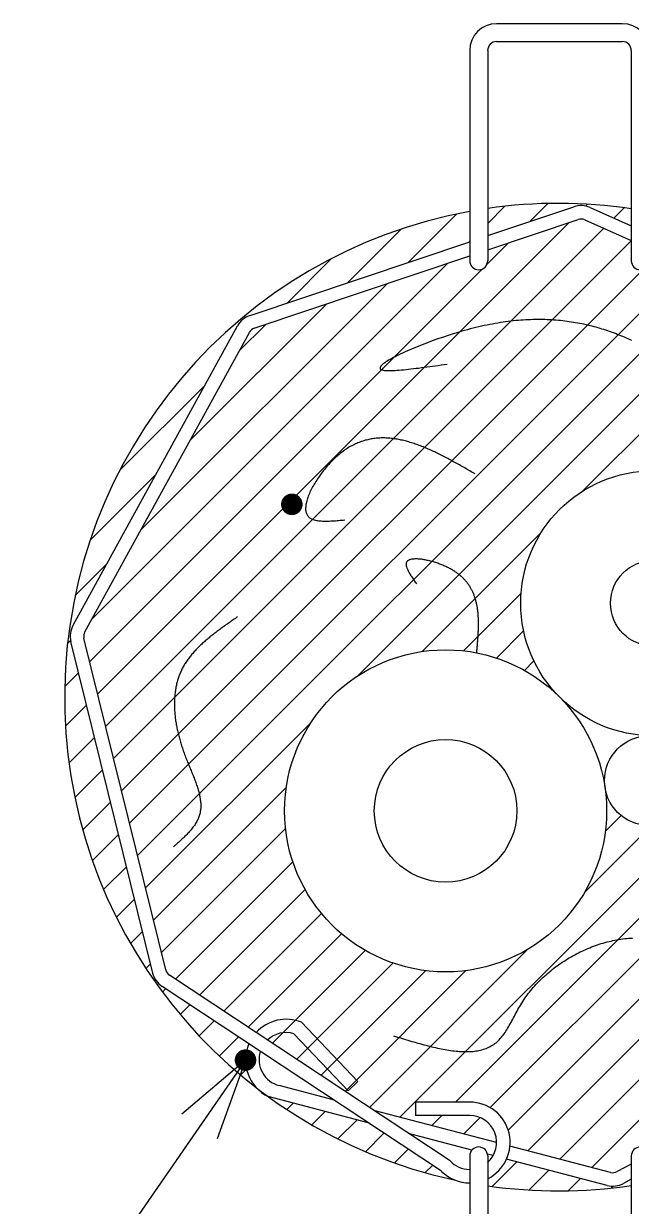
# Model space of a CAD drawing. Extents: x 443 to 1217, y -1921 to -677.
# Drawn here: x 745.44 to 758.63, y -1020.14 to -994.48 of the extents above; entities that cross this region are included whole.
import ezdxf

# ---------------------------------------------------------------- set-up
doc = ezdxf.new("R2010")
doc.units = 0
doc.header["$MEASUREMENT"] = 0
doc.layers.get('0').update_dxf_attribs({"linetype": 'CONTINUOUS'})
doc.layers.add('3', color=8, linetype='CONTINUOUS')
doc.layers.add('5', color=7, linetype='CONTINUOUS')

# ---------------------------------------------------------------- blocks, each defined once
blk = doc.blocks.new('NEGDOTSMALL')
at = {"color": 0, "const_width": 4}
blk.add_lwpolyline([(-2, 0, 1), (2, 0, 1), (-2, 0)], format="xyb", dxfattribs=at)

msp = doc.modelspace()

# ---------------------------------------------------------------- linework, layer by layer
at = {"color": 8, "linetype": 'Continuous'}
for p, q in [((755.511, -998.816), (755.881, -998.446)), ((756.425, -998.776), (756.816, -998.385)), ((757.636, -998.44), (757.675, -998.401)), ((753.792, -999.661), (754.84, -998.612)), ((758.249, -998.702), (758.474, -998.477)), ((747.05, -1009.026), (757.278, -998.798)), ((747.223, -1009.728), (758.028, -998.923)), ((752.475, -1000.103), (753.639, -998.938)), ((747.396, -1010.43), (758.627, -999.198)), ((755.108, -999.219), (755.121, -999.206)), ((755.494, -999.707), (755.961, -999.24)), ((746.917, -1007.41), (754.644, -999.683)), ((747.742, -1011.833), (759.841, -999.734)), ((751.158, -1000.545), (752.123, -999.58)), ((746.877, -1008.325), (755.394, -999.807)), ((747.569, -1011.131), (758.888, -999.812)), ((747.915, -1012.534), (760.445, -1000.004)), ((747.985, -1005.468), (753.328, -1000.125)), ((752.685, -1008.639), (761.05, -1000.274)), ((749.052, -1003.526), (752.011, -1000.567)), ((757.575, -1004.623), (761.654, -1000.544)), ((750.119, -1001.584), (750.694, -1001.009)), ((747.529, -1004.174), (749.379, -1002.324)), ((746.887, -1005.69), (748.312, -1004.266)), ((754.093, -1008.106), (756.666, -1005.533)), ((753.608, -1018.211), (766.127, -1005.692)), ((746.561, -1006.891), (747.244, -1006.208)), ((754.812, -1017.882), (766.39, -1006.304)), ((754.983, -1008.09), (756.235, -1006.838)), ((755.565, -1018.003), (766.653, -1006.916)), ((755.7, -1008.247), (756.29, -1007.658)), ((755.955, -1018.488), (766.916, -1007.527)), ((746.395, -1007.932), (746.463, -1007.864)), ((756.381, -1018.937), (767.179, -1008.139)), ((756.307, -1008.515), (756.513, -1008.309)), ((746.334, -1008.868), (746.635, -1008.566)), ((756.826, -1008.871), (756.85, -1008.847)), ((757.074, -1019.119), (767.424, -1008.769)), ((746.35, -1009.726), (746.808, -1009.268)), ((748.088, -1013.236), (751.674, -1009.65)), ((746.427, -1010.524), (746.981, -1009.969)), ((757.767, -1019.3), (766.959, -1010.108)), ((746.555, -1011.271), (747.154, -1010.671)), ((748.261, -1013.938), (751.14, -1011.058)), ((758.065, -1011.13), (758.069, -1011.126)), ((746.726, -1011.974), (747.327, -1011.373)), ((758.064, -1012.006), (758.405, -1011.665)), ((748.434, -1014.639), (751.125, -1011.948)), ((757.611, -1013.334), (759.064, -1011.88)), ((746.935, -1012.64), (747.5, -1012.074)), ((747.178, -1013.271), (747.673, -1012.776)), ((748.735, -1015.213), (751.282, -1012.666)), ((749.261, -1015.562), (751.55, -1013.272)), ((747.454, -1013.87), (747.846, -1013.477)), ((749.787, -1015.91), (751.906, -1013.791)), ((747.759, -1014.439), (748.02, -1014.179)), ((750.313, -1016.258), (752.341, -1014.231)), ((750.84, -1016.607), (752.854, -1014.592)), ((752.945, -1018), (756.369, -1014.576)), ((748.092, -1014.981), (748.193, -1014.881)), ((751.366, -1016.955), (753.455, -1014.866)), ((751.892, -1017.303), (754.165, -1015.031)), ((752.419, -1017.652), (755.04, -1015.03)), ((748.453, -1015.495), (748.524, -1015.424)), ((748.839, -1015.983), (749.05, -1015.772)), ((749.251, -1016.446), (749.576, -1016.121)), ((751.068, -1016.378), (751.338, -1016.108)), ((749.688, -1016.884), (750.103, -1016.469)), ((751.606, -1016.714), (751.813, -1016.508)), ((750.15, -1017.296), (750.279, -1017.167)), ((752.033, -1017.162), (752.24, -1016.956)), ((752.46, -1017.61), (752.667, -1017.403)), ((751.152, -1018.043), (751.29, -1017.906)), ((751.693, -1018.377), (751.983, -1018.087)), ((754.301, -1018.393), (754.519, -1018.174)), ((754.994, -1018.574), (755.348, -1018.22)), ((752.262, -1018.683), (752.676, -1018.269)), ((752.861, -1018.959), (753.26, -1018.559)), ((753.491, -1019.203), (753.787, -1018.907)), ((755.688, -1018.756), (755.705, -1018.738)), ((755.605, -1019.712), (756.141, -1019.176)), ((754.156, -1019.413), (754.313, -1019.256)), ((756.402, -1019.79), (756.834, -1019.358)), ((757.26, -1019.807), (757.528, -1019.539)), ((758.193, -1019.748), (758.236, -1019.706))]:
    msp.add_line(p, q, dxfattribs=at)
at = {"color": 7, "linetype": 'Continuous'}
msp.add_line((750.257, -1016.971), (744.057, -1025.928), dxfattribs=at)
at = {"color": 8}
for q in [(748.873, -1018.145), (748.926, -1018.893), (749.645, -1018.68)]:
    msp.add_line((750.257, -1016.971), q, dxfattribs=at)
at = {"color": 8, "const_width": 0.234}
msp.add_lwpolyline([(750.355, -1017.034, 1), (750.158, -1016.908, 1), (750.355, -1017.034)], format="xyb", dxfattribs=at)
at = {"layer": '3', "color": 3, "linetype": 'Continuous'}
for p, q in [((755.705, -994.483), (758.432, -994.483)), ((755.121, -995.068), (755.121, -999.629)), ((755.511, -995.068), (755.511, -999.629)), ((755.705, -994.873), (758.432, -994.873)), ((758.627, -995.068), (758.627, -999.629)), ((755.511, -999.083), (757.381, -998.455)), ((757.735, -998.472), (758.627, -998.871)), ((755.511, -999.392), (757.474, -998.732)), ((757.616, -998.739), (758.627, -999.191)), ((750.355, -1000.815), (755.121, -999.214)), ((750.448, -1001.092), (755.121, -999.522)), ((746.514, -1007.537), (750.084, -1001.042)), ((746.77, -1007.677), (750.34, -1001.182)), ((748.243, -1015.084), (746.468, -1007.888)), ((748.526, -1015.014), (746.752, -1007.818)), ((754.694, -1019.158), (748.608, -1015.129)), ((754.507, -1019.384), (748.447, -1015.373)), ((751.472, -1016.15), (752.697, -1017.435)), ((751.307, -1016.401), (752.486, -1017.637)), ((752.486, -1017.637), (752.697, -1017.435)), ((752.162, -1017.832), (750.986, -1017.524)), ((752.917, -1018.332), (750.749, -1017.764)), ((755.121, -1017.882), (753.946, -1017.882)), ((753.946, -1017.882), (753.946, -1018.174)), ((755.705, -1018.76), (753.038, -1018.062)), ((755.121, -1018.174), (753.946, -1018.174)), ((755.17, -1018.922), (753.793, -1018.562)), ((758.176, -1019.407), (755.994, -1018.836)), ((755.121, -1019.051), (755.121, -1023.117)), ((755.632, -1019.043), (755.506, -1019.01)), ((755.511, -1019.051), (755.511, -1023.117)), ((758.102, -1019.69), (755.92, -1019.119)), ((758.627, -1019.226), (758.317, -1019.391)), ((758.627, -1019.051), (758.627, -1023.117)), ((758.627, -1019.557), (758.454, -1019.649))]:
    msp.add_line(p, q, dxfattribs=at)
at = {"layer": '3', "color": 3}
for p, q in [((755.497, -1001.023), (755.437, -1001.035)), ((755.556, -1001.011), (755.497, -1001.023)), ((755.614, -1001), (755.556, -1001.011)), ((755.673, -1000.989), (755.614, -1001)), ((755.73, -1000.979), (755.673, -1000.989)), ((755.787, -1000.97), (755.73, -1000.979)), ((755.844, -1000.961), (755.787, -1000.97)), ((755.9, -1000.953), (755.844, -1000.961)), ((755.956, -1000.946), (755.9, -1000.953)), ((756.012, -1000.939), (755.956, -1000.946)), ((756.067, -1000.933), (756.012, -1000.939)), ((756.122, -1000.927), (756.067, -1000.933)), ((756.176, -1000.923), (756.122, -1000.927)), ((756.23, -1000.918), (756.176, -1000.923)), ((756.283, -1000.914), (756.23, -1000.918)), ((756.336, -1000.911), (756.283, -1000.914)), ((756.39, -1000.909), (756.336, -1000.911)), ((756.442, -1000.906), (756.39, -1000.909)), ((756.494, -1000.904), (756.442, -1000.906)), ((756.546, -1000.903), (756.494, -1000.904)), ((756.597, -1000.903), (756.546, -1000.903)), ((756.648, -1000.903), (756.597, -1000.903)), ((756.698, -1000.904), (756.648, -1000.903)), ((756.749, -1000.905), (756.698, -1000.904)), ((756.798, -1000.906), (756.749, -1000.905)), ((756.849, -1000.909), (756.798, -1000.906)), ((756.898, -1000.911), (756.849, -1000.909)), ((756.947, -1000.914), (756.898, -1000.911)), ((756.996, -1000.918), (756.947, -1000.914)), ((757.044, -1000.922), (756.996, -1000.918)), ((757.092, -1000.927), (757.044, -1000.922)), ((757.14, -1000.932), (757.092, -1000.927)), ((757.186, -1000.937), (757.14, -1000.932)), ((757.233, -1000.944), (757.186, -1000.937)), ((757.28, -1000.95), (757.233, -1000.944)), ((757.327, -1000.957), (757.28, -1000.95)), ((757.373, -1000.964), (757.327, -1000.957)), ((757.419, -1000.972), (757.373, -1000.964)), ((757.464, -1000.979), (757.419, -1000.972)), ((757.509, -1000.988), (757.464, -1000.979)), ((757.555, -1000.998), (757.509, -1000.988)), ((757.599, -1001.007), (757.555, -1000.998)), ((757.644, -1001.017), (757.599, -1001.007)), ((757.688, -1001.027), (757.644, -1001.017)), ((757.731, -1001.037), (757.688, -1001.027)), ((754.572, -1001.276), (754.51, -1001.297)), ((754.634, -1001.255), (754.572, -1001.276)), ((754.696, -1001.236), (754.634, -1001.255)), ((754.759, -1001.216), (754.696, -1001.236)), ((754.822, -1001.196), (754.759, -1001.216)), ((754.885, -1001.178), (754.822, -1001.196)), ((754.947, -1001.159), (754.885, -1001.178)), ((755.01, -1001.142), (754.947, -1001.159)), ((755.072, -1001.124), (755.01, -1001.142)), ((755.134, -1001.108), (755.072, -1001.124)), ((755.195, -1001.092), (755.134, -1001.108)), ((755.257, -1001.076), (755.195, -1001.092)), ((755.317, -1001.062), (755.257, -1001.076)), ((755.377, -1001.048), (755.317, -1001.062)), ((755.437, -1001.035), (755.377, -1001.048)), ((757.776, -1001.048), (757.731, -1001.037)), ((757.819, -1001.06), (757.776, -1001.048)), ((757.862, -1001.072), (757.819, -1001.06)), ((757.905, -1001.084), (757.862, -1001.072)), ((757.948, -1001.096), (757.905, -1001.084)), ((757.991, -1001.109), (757.948, -1001.096)), ((758.032, -1001.122), (757.991, -1001.109)), ((758.075, -1001.136), (758.032, -1001.122)), ((758.116, -1001.15), (758.075, -1001.136)), ((758.157, -1001.164), (758.116, -1001.15)), ((758.199, -1001.179), (758.157, -1001.164)), ((758.24, -1001.193), (758.199, -1001.179)), ((758.281, -1001.208), (758.24, -1001.193)), ((758.322, -1001.225), (758.281, -1001.208)), ((758.362, -1001.24), (758.322, -1001.225)), ((758.403, -1001.256), (758.362, -1001.24)), ((758.443, -1001.273), (758.403, -1001.256)), ((758.482, -1001.289), (758.443, -1001.273)), ((753.873, -1001.539), (753.822, -1001.56)), ((753.927, -1001.517), (753.873, -1001.539)), ((753.98, -1001.494), (753.927, -1001.517)), ((754.036, -1001.472), (753.98, -1001.494)), ((754.092, -1001.449), (754.036, -1001.472)), ((754.15, -1001.427), (754.092, -1001.449)), ((754.208, -1001.406), (754.15, -1001.427)), ((754.267, -1001.383), (754.208, -1001.406)), ((754.327, -1001.361), (754.267, -1001.383)), ((754.388, -1001.339), (754.327, -1001.361)), ((754.449, -1001.318), (754.388, -1001.339)), ((754.51, -1001.297), (754.449, -1001.318)), ((758.523, -1001.305), (758.482, -1001.289)), ((758.562, -1001.323), (758.523, -1001.305)), ((758.601, -1001.34), (758.562, -1001.323)), ((758.64, -1001.358), (758.601, -1001.34)), ((753.361, -1001.788), (753.332, -1001.807)), ((753.394, -1001.77), (753.361, -1001.788)), ((753.428, -1001.75), (753.394, -1001.77)), ((753.465, -1001.73), (753.428, -1001.75)), ((753.503, -1001.711), (753.465, -1001.73)), ((753.543, -1001.69), (753.503, -1001.711)), ((753.586, -1001.669), (753.543, -1001.69)), ((753.629, -1001.648), (753.586, -1001.669)), ((753.675, -1001.627), (753.629, -1001.648)), ((753.723, -1001.605), (753.675, -1001.627)), ((753.771, -1001.583), (753.723, -1001.605)), ((753.822, -1001.56), (753.771, -1001.583)), ((753.178, -1001.941), (753.175, -1001.953)), ((753.175, -1001.953), (753.176, -1001.963)), ((753.176, -1001.963), (753.179, -1001.971)), ((753.184, -1001.93), (753.178, -1001.941)), ((753.179, -1001.971), (753.186, -1001.98)), ((753.192, -1001.917), (753.184, -1001.93)), ((753.186, -1001.98), (753.197, -1001.986)), ((753.204, -1001.903), (753.192, -1001.917)), ((753.197, -1001.986), (753.21, -1001.993)), ((753.219, -1001.888), (753.204, -1001.903)), ((753.21, -1001.993), (753.226, -1001.998)), ((753.237, -1001.873), (753.219, -1001.888)), ((753.226, -1001.998), (753.247, -1002.003)), ((753.257, -1001.858), (753.237, -1001.873)), ((753.247, -1002.003), (753.27, -1002.006)), ((753.279, -1001.842), (753.257, -1001.858)), ((753.27, -1002.006), (753.295, -1002.008)), ((753.304, -1001.824), (753.279, -1001.842)), ((753.295, -1002.008), (753.323, -1002.01)), ((753.332, -1001.807), (753.304, -1001.824)), ((753.323, -1002.01), (753.355, -1002.01)), ((753.355, -1002.01), (753.388, -1002.01)), ((753.388, -1002.01), (753.424, -1002.01)), ((753.424, -1002.01), (753.464, -1002.008)), ((753.464, -1002.008), (753.504, -1002.006)), ((753.504, -1002.006), (753.548, -1002.004)), ((753.548, -1002.004), (753.592, -1002.001)), ((753.592, -1002.001), (753.639, -1001.996)), ((753.639, -1001.996), (753.688, -1001.992)), ((753.688, -1001.992), (753.738, -1001.986)), ((753.738, -1001.986), (753.791, -1001.981)), ((753.791, -1001.981), (753.844, -1001.976)), ((753.844, -1001.976), (753.9, -1001.969)), ((753.9, -1001.969), (753.956, -1001.961)), ((753.956, -1001.961), (754.013, -1001.955)), ((754.013, -1001.955), (754.072, -1001.947)), ((754.072, -1001.947), (754.132, -1001.94)), ((754.132, -1001.94), (754.192, -1001.931)), ((754.192, -1001.931), (754.253, -1001.923)), ((754.253, -1001.923), (754.315, -1001.915)), ((754.315, -1001.915), (754.377, -1001.906)), ((754.377, -1001.906), (754.44, -1001.897)), ((754.44, -1001.897), (754.503, -1001.888)), ((754.503, -1001.888), (754.567, -1001.88)), ((754.567, -1001.88), (754.63, -1001.871)), ((752.67, -1003.59), (752.644, -1003.601)), ((752.696, -1003.579), (752.67, -1003.59)), ((752.723, -1003.568), (752.696, -1003.579)), ((752.749, -1003.558), (752.723, -1003.568)), ((752.775, -1003.548), (752.749, -1003.558)), ((752.801, -1003.539), (752.775, -1003.548)), ((752.827, -1003.532), (752.801, -1003.539)), ((752.853, -1003.524), (752.827, -1003.532)), ((752.881, -1003.517), (752.853, -1003.524)), ((752.907, -1003.51), (752.881, -1003.517)), ((752.933, -1003.505), (752.907, -1003.51)), ((752.96, -1003.499), (752.933, -1003.505)), ((752.986, -1003.494), (752.96, -1003.499)), ((753.012, -1003.489), (752.986, -1003.494)), ((753.04, -1003.486), (753.012, -1003.489)), ((753.066, -1003.483), (753.04, -1003.486)), ((753.093, -1003.48), (753.066, -1003.483)), ((753.119, -1003.477), (753.093, -1003.48)), ((753.146, -1003.475), (753.119, -1003.477)), ((753.174, -1003.474), (753.146, -1003.475)), ((753.201, -1003.473), (753.174, -1003.474)), ((753.227, -1003.473), (753.201, -1003.473)), ((753.254, -1003.473), (753.227, -1003.473)), ((753.282, -1003.473), (753.254, -1003.473)), ((753.309, -1003.474), (753.282, -1003.473)), ((753.336, -1003.475), (753.309, -1003.474)), ((753.363, -1003.477), (753.336, -1003.475)), ((753.389, -1003.48), (753.363, -1003.477)), ((753.417, -1003.482), (753.389, -1003.48)), ((753.444, -1003.485), (753.417, -1003.482)), ((753.472, -1003.488), (753.444, -1003.485)), ((753.5, -1003.493), (753.472, -1003.488)), ((753.527, -1003.497), (753.5, -1003.493)), ((753.554, -1003.501), (753.527, -1003.497)), ((753.581, -1003.506), (753.554, -1003.501)), ((753.609, -1003.511), (753.581, -1003.506)), ((753.637, -1003.518), (753.609, -1003.511)), ((753.664, -1003.523), (753.637, -1003.518)), ((753.691, -1003.53), (753.664, -1003.523)), ((753.719, -1003.537), (753.691, -1003.53)), ((753.747, -1003.544), (753.719, -1003.537)), ((753.774, -1003.551), (753.747, -1003.544)), ((753.803, -1003.559), (753.774, -1003.551)), ((753.83, -1003.568), (753.803, -1003.559)), ((753.857, -1003.577), (753.83, -1003.568)), ((753.885, -1003.585), (753.857, -1003.577)), ((753.913, -1003.594), (753.885, -1003.585)), ((753.941, -1003.604), (753.913, -1003.594)), ((752.26, -1003.851), (752.235, -1003.874)), ((752.285, -1003.83), (752.26, -1003.851)), ((752.312, -1003.81), (752.285, -1003.83)), ((752.337, -1003.789), (752.312, -1003.81)), ((752.362, -1003.771), (752.337, -1003.789)), ((752.387, -1003.752), (752.362, -1003.771)), ((752.413, -1003.733), (752.387, -1003.752)), ((752.438, -1003.716), (752.413, -1003.733)), ((752.464, -1003.7), (752.438, -1003.716)), ((752.489, -1003.683), (752.464, -1003.7)), ((752.515, -1003.668), (752.489, -1003.683)), ((752.541, -1003.654), (752.515, -1003.668)), ((752.567, -1003.64), (752.541, -1003.654)), ((752.593, -1003.626), (752.567, -1003.64)), ((752.618, -1003.614), (752.593, -1003.626)), ((752.644, -1003.601), (752.618, -1003.614)), ((753.969, -1003.614), (753.941, -1003.604)), ((753.997, -1003.623), (753.969, -1003.614)), ((754.025, -1003.633), (753.997, -1003.623)), ((754.052, -1003.644), (754.025, -1003.633)), ((754.08, -1003.655), (754.052, -1003.644)), ((754.109, -1003.666), (754.08, -1003.655)), ((754.136, -1003.678), (754.109, -1003.666)), ((754.164, -1003.689), (754.136, -1003.678)), ((754.193, -1003.701), (754.164, -1003.689)), ((754.22, -1003.713), (754.193, -1003.701)), ((754.248, -1003.726), (754.22, -1003.713)), ((754.277, -1003.738), (754.248, -1003.726)), ((754.305, -1003.751), (754.277, -1003.738)), ((754.333, -1003.764), (754.305, -1003.751)), ((754.361, -1003.777), (754.333, -1003.764)), ((754.389, -1003.79), (754.361, -1003.777)), ((754.417, -1003.804), (754.389, -1003.79)), ((754.446, -1003.817), (754.417, -1003.804)), ((754.474, -1003.832), (754.446, -1003.817)), ((754.502, -1003.846), (754.474, -1003.832)), ((754.531, -1003.86), (754.502, -1003.846)), ((752.016, -1004.1), (751.992, -1004.127)), ((752.039, -1004.072), (752.016, -1004.1)), ((752.063, -1004.045), (752.039, -1004.072)), ((752.087, -1004.019), (752.063, -1004.045)), ((752.112, -1003.994), (752.087, -1004.019)), ((752.136, -1003.969), (752.112, -1003.994)), ((752.161, -1003.944), (752.136, -1003.969)), ((752.185, -1003.92), (752.161, -1003.944)), ((752.21, -1003.897), (752.185, -1003.92)), ((752.235, -1003.874), (752.21, -1003.897)), ((754.559, -1003.875), (754.531, -1003.86)), ((754.587, -1003.889), (754.559, -1003.875)), ((754.616, -1003.905), (754.587, -1003.889)), ((754.643, -1003.919), (754.616, -1003.905)), ((754.671, -1003.934), (754.643, -1003.919)), ((754.699, -1003.949), (754.671, -1003.934)), ((754.728, -1003.965), (754.699, -1003.949)), ((754.756, -1003.98), (754.728, -1003.965)), ((754.784, -1003.995), (754.756, -1003.98)), ((754.813, -1004.011), (754.784, -1003.995)), ((754.841, -1004.027), (754.813, -1004.011)), ((754.871, -1004.043), (754.841, -1004.027)), ((754.899, -1004.058), (754.871, -1004.043)), ((754.927, -1004.075), (754.899, -1004.058)), ((754.956, -1004.09), (754.927, -1004.075)), ((754.984, -1004.106), (754.956, -1004.09)), ((755.012, -1004.123), (754.984, -1004.106)), ((751.82, -1004.356), (751.802, -1004.385)), ((751.841, -1004.327), (751.82, -1004.356)), ((751.862, -1004.298), (751.841, -1004.327)), ((751.882, -1004.269), (751.862, -1004.298)), ((751.903, -1004.24), (751.882, -1004.269)), ((751.925, -1004.211), (751.903, -1004.24)), ((751.948, -1004.182), (751.925, -1004.211)), ((751.969, -1004.154), (751.948, -1004.182)), ((751.992, -1004.127), (751.969, -1004.154)), ((755.041, -1004.139), (755.012, -1004.123)), ((755.069, -1004.155), (755.041, -1004.139)), ((755.097, -1004.172), (755.069, -1004.155)), ((755.126, -1004.188), (755.097, -1004.172)), ((755.154, -1004.204), (755.126, -1004.188)), ((755.182, -1004.221), (755.154, -1004.204)), ((755.211, -1004.237), (755.182, -1004.221)), ((755.239, -1004.253), (755.211, -1004.237)), ((751.669, -1004.621), (751.654, -1004.649)), ((751.683, -1004.591), (751.669, -1004.621)), ((751.697, -1004.562), (751.683, -1004.591)), ((751.713, -1004.533), (751.697, -1004.562)), ((751.73, -1004.504), (751.713, -1004.533)), ((751.746, -1004.475), (751.73, -1004.504)), ((751.765, -1004.445), (751.746, -1004.475)), ((751.782, -1004.416), (751.765, -1004.445)), ((751.802, -1004.385), (751.782, -1004.416)), ((751.577, -1004.867), (751.572, -1004.892)), ((751.584, -1004.841), (751.577, -1004.867)), ((751.591, -1004.815), (751.584, -1004.841)), ((751.6, -1004.788), (751.591, -1004.815)), ((751.609, -1004.761), (751.6, -1004.788)), ((751.619, -1004.734), (751.609, -1004.761)), ((751.631, -1004.706), (751.619, -1004.734)), ((751.643, -1004.677), (751.631, -1004.706)), ((751.654, -1004.649), (751.643, -1004.677)), ((751.562, -1004.964), (751.56, -1004.987)), ((751.56, -1004.987), (751.56, -1005.01)), ((751.56, -1005.01), (751.561, -1005.03)), ((751.561, -1005.03), (751.563, -1005.051)), ((751.564, -1004.941), (751.562, -1004.964)), ((751.563, -1005.051), (751.566, -1005.072)), ((751.567, -1004.917), (751.564, -1004.941)), ((751.566, -1005.072), (751.571, -1005.09)), ((751.572, -1004.892), (751.567, -1004.917)), ((751.571, -1005.09), (751.577, -1005.109)), ((751.577, -1005.109), (751.584, -1005.126)), ((751.584, -1005.126), (751.592, -1005.143)), ((751.592, -1005.143), (751.602, -1005.158)), ((751.602, -1005.158), (751.613, -1005.172)), ((751.613, -1005.172), (751.625, -1005.186)), ((751.625, -1005.186), (751.639, -1005.198)), ((751.639, -1005.198), (751.654, -1005.209)), ((751.654, -1005.209), (751.671, -1005.22)), ((751.671, -1005.22), (751.688, -1005.229)), ((751.688, -1005.229), (751.708, -1005.237)), ((751.708, -1005.237), (751.728, -1005.245)), ((751.728, -1005.245), (751.749, -1005.252)), ((751.749, -1005.252), (751.772, -1005.257)), ((751.772, -1005.257), (751.795, -1005.263)), ((751.795, -1005.263), (751.82, -1005.266)), ((751.82, -1005.266), (751.845, -1005.269)), ((751.845, -1005.269), (751.872, -1005.272)), ((751.872, -1005.272), (751.9, -1005.274)), ((751.9, -1005.274), (751.928, -1005.276)), ((751.928, -1005.276), (751.956, -1005.277)), ((751.956, -1005.277), (751.986, -1005.277)), ((751.986, -1005.277), (752.016, -1005.277)), ((752.016, -1005.277), (752.047, -1005.277)), ((752.047, -1005.277), (752.078, -1005.276)), ((752.078, -1005.276), (752.11, -1005.274)), ((752.11, -1005.274), (752.143, -1005.272)), ((752.143, -1005.272), (752.175, -1005.27)), ((752.175, -1005.27), (752.208, -1005.268)), ((752.208, -1005.268), (752.242, -1005.266)), ((752.242, -1005.266), (752.276, -1005.263)), ((752.276, -1005.263), (752.309, -1005.259)), ((752.309, -1005.259), (752.343, -1005.257)), ((752.343, -1005.257), (752.377, -1005.254)), ((752.377, -1005.254), (752.412, -1005.251)), ((753.758, -1006.157), (753.752, -1006.165)), ((753.764, -1006.15), (753.758, -1006.157)), ((753.772, -1006.142), (753.764, -1006.15)), ((753.78, -1006.135), (753.772, -1006.142)), ((753.789, -1006.13), (753.78, -1006.135)), ((753.799, -1006.125), (753.789, -1006.13)), ((753.81, -1006.119), (753.799, -1006.125)), ((753.822, -1006.115), (753.81, -1006.119)), ((753.834, -1006.111), (753.822, -1006.115)), ((753.847, -1006.108), (753.834, -1006.111)), ((753.861, -1006.105), (753.847, -1006.108)), ((753.876, -1006.103), (753.861, -1006.105)), ((753.891, -1006.101), (753.876, -1006.103)), ((753.906, -1006.099), (753.891, -1006.101)), ((753.922, -1006.098), (753.906, -1006.099)), ((753.94, -1006.097), (753.922, -1006.098)), ((753.957, -1006.097), (753.94, -1006.097)), ((753.976, -1006.097), (753.957, -1006.097)), ((753.994, -1006.098), (753.976, -1006.097)), ((754.013, -1006.099), (753.994, -1006.098)), ((754.032, -1006.102), (754.013, -1006.099)), ((754.052, -1006.104), (754.032, -1006.102)), ((754.073, -1006.106), (754.052, -1006.104)), ((754.094, -1006.108), (754.073, -1006.106)), ((754.114, -1006.111), (754.094, -1006.108)), ((754.135, -1006.116), (754.114, -1006.111)), ((754.157, -1006.119), (754.135, -1006.116)), ((754.179, -1006.123), (754.157, -1006.119)), ((754.2, -1006.128), (754.179, -1006.123)), ((754.223, -1006.133), (754.2, -1006.128)), ((754.245, -1006.139), (754.223, -1006.133)), ((754.268, -1006.144), (754.245, -1006.139)), ((754.291, -1006.151), (754.268, -1006.144)), ((754.313, -1006.156), (754.291, -1006.151)), ((754.335, -1006.163), (754.313, -1006.156)), ((753.742, -1006.193), (753.74, -1006.204)), ((753.74, -1006.204), (753.74, -1006.215)), ((753.74, -1006.215), (753.74, -1006.227)), ((753.74, -1006.227), (753.743, -1006.239)), ((753.745, -1006.183), (753.742, -1006.193)), ((753.743, -1006.239), (753.745, -1006.252)), ((753.748, -1006.175), (753.745, -1006.183)), ((753.745, -1006.252), (753.748, -1006.265)), ((753.752, -1006.165), (753.748, -1006.175)), ((753.748, -1006.265), (753.752, -1006.278)), ((753.752, -1006.278), (753.757, -1006.292)), ((753.757, -1006.292), (753.763, -1006.308)), ((753.763, -1006.308), (753.769, -1006.322)), ((753.769, -1006.322), (753.776, -1006.337)), ((753.776, -1006.337), (753.784, -1006.353)), ((753.784, -1006.353), (753.793, -1006.369)), ((753.793, -1006.369), (753.801, -1006.385)), ((753.801, -1006.385), (753.81, -1006.402)), ((753.81, -1006.402), (753.821, -1006.419)), ((754.358, -1006.17), (754.335, -1006.163)), ((754.381, -1006.177), (754.358, -1006.17)), ((754.404, -1006.185), (754.381, -1006.177)), ((754.427, -1006.192), (754.404, -1006.185)), ((754.45, -1006.201), (754.427, -1006.192)), ((754.472, -1006.208), (754.45, -1006.201)), ((754.495, -1006.217), (754.472, -1006.208)), ((754.516, -1006.226), (754.495, -1006.217)), ((754.539, -1006.235), (754.516, -1006.226)), ((754.561, -1006.244), (754.539, -1006.235)), ((754.583, -1006.253), (754.561, -1006.244)), ((754.604, -1006.263), (754.583, -1006.253)), ((754.625, -1006.273), (754.604, -1006.263)), ((754.646, -1006.284), (754.625, -1006.273)), ((754.666, -1006.293), (754.646, -1006.284)), ((754.686, -1006.304), (754.666, -1006.293)), ((754.706, -1006.314), (754.686, -1006.304)), ((754.726, -1006.325), (754.706, -1006.314)), ((754.744, -1006.336), (754.726, -1006.325)), ((754.763, -1006.347), (754.744, -1006.336)), ((754.78, -1006.359), (754.763, -1006.347)), ((754.799, -1006.37), (754.78, -1006.359)), ((754.816, -1006.382), (754.799, -1006.37)), ((754.832, -1006.394), (754.816, -1006.382)), ((754.849, -1006.406), (754.832, -1006.394)), ((754.865, -1006.418), (754.849, -1006.406)), ((754.881, -1006.43), (754.865, -1006.418)), ((753.821, -1006.419), (753.831, -1006.436)), ((753.831, -1006.436), (753.842, -1006.454)), ((753.842, -1006.454), (753.853, -1006.471)), ((753.853, -1006.471), (753.865, -1006.489)), ((753.865, -1006.489), (753.877, -1006.507)), ((753.877, -1006.507), (753.889, -1006.525)), ((753.889, -1006.525), (753.901, -1006.543)), ((753.901, -1006.543), (753.913, -1006.562)), ((753.913, -1006.562), (753.926, -1006.58)), ((753.926, -1006.58), (753.939, -1006.599)), ((753.939, -1006.599), (753.951, -1006.617)), ((753.951, -1006.617), (753.964, -1006.636)), ((754.897, -1006.442), (754.881, -1006.43)), ((754.912, -1006.455), (754.897, -1006.442)), ((754.927, -1006.468), (754.912, -1006.455)), ((754.941, -1006.48), (754.927, -1006.468)), ((754.956, -1006.493), (754.941, -1006.48)), ((754.969, -1006.506), (754.956, -1006.493)), ((754.983, -1006.52), (754.969, -1006.506)), ((754.996, -1006.533), (754.983, -1006.52)), ((755.009, -1006.546), (754.996, -1006.533)), ((755.021, -1006.56), (755.009, -1006.546)), ((755.033, -1006.575), (755.021, -1006.56)), ((755.045, -1006.589), (755.033, -1006.575)), ((755.056, -1006.603), (755.045, -1006.589)), ((755.068, -1006.617), (755.056, -1006.603)), ((755.079, -1006.631), (755.068, -1006.617)), ((755.089, -1006.645), (755.079, -1006.631)), ((755.099, -1006.661), (755.089, -1006.645)), ((755.109, -1006.675), (755.099, -1006.661)), ((755.119, -1006.69), (755.109, -1006.675)), ((755.129, -1006.705), (755.119, -1006.69)), ((755.138, -1006.721), (755.129, -1006.705)), ((755.146, -1006.736), (755.138, -1006.721)), ((755.155, -1006.751), (755.146, -1006.736)), ((755.163, -1006.766), (755.155, -1006.751)), ((755.171, -1006.782), (755.163, -1006.766)), ((755.179, -1006.798), (755.171, -1006.782)), ((755.187, -1006.814), (755.179, -1006.798)), ((755.193, -1006.83), (755.187, -1006.814)), ((755.201, -1006.846), (755.193, -1006.83)), ((755.207, -1006.862), (755.201, -1006.846)), ((755.214, -1006.879), (755.207, -1006.862)), ((755.22, -1006.895), (755.214, -1006.879)), ((755.226, -1006.911), (755.22, -1006.895)), ((755.231, -1006.928), (755.226, -1006.911)), ((755.237, -1006.945), (755.231, -1006.928)), ((755.242, -1006.962), (755.237, -1006.945)), ((755.248, -1006.979), (755.242, -1006.962)), ((755.252, -1006.995), (755.248, -1006.979)), ((755.257, -1007.013), (755.252, -1006.995)), ((755.262, -1007.03), (755.257, -1007.013)), ((755.265, -1007.048), (755.262, -1007.03)), ((755.269, -1007.065), (755.265, -1007.048)), ((755.274, -1007.083), (755.269, -1007.065)), ((755.277, -1007.1), (755.274, -1007.083)), ((755.28, -1007.117), (755.277, -1007.1)), ((755.284, -1007.135), (755.28, -1007.117)), ((755.287, -1007.153), (755.284, -1007.135)), ((755.289, -1007.171), (755.287, -1007.153)), ((755.292, -1007.189), (755.289, -1007.171)), ((749.969, -1007.435), (749.946, -1007.451)), ((749.991, -1007.419), (749.969, -1007.435)), ((750.014, -1007.403), (749.991, -1007.419)), ((750.037, -1007.388), (750.014, -1007.403)), ((750.06, -1007.371), (750.037, -1007.388)), ((750.083, -1007.356), (750.06, -1007.371)), ((755.295, -1007.207), (755.292, -1007.189)), ((755.297, -1007.225), (755.295, -1007.207)), ((755.299, -1007.244), (755.297, -1007.225)), ((755.301, -1007.261), (755.299, -1007.244)), ((755.302, -1007.28), (755.301, -1007.261)), ((755.304, -1007.298), (755.302, -1007.28)), ((755.305, -1007.317), (755.304, -1007.298)), ((755.306, -1007.335), (755.305, -1007.317)), ((755.308, -1007.354), (755.306, -1007.335)), ((755.309, -1007.372), (755.308, -1007.354)), ((755.31, -1007.392), (755.309, -1007.372)), ((755.311, -1007.411), (755.31, -1007.392)), ((755.311, -1007.429), (755.311, -1007.411)), ((755.311, -1007.449), (755.311, -1007.429)), ((749.612, -1007.692), (749.59, -1007.708)), ((749.634, -1007.675), (749.612, -1007.692)), ((749.656, -1007.659), (749.634, -1007.675)), ((749.678, -1007.643), (749.656, -1007.659)), ((749.699, -1007.626), (749.678, -1007.643)), ((749.721, -1007.61), (749.699, -1007.626)), ((749.744, -1007.594), (749.721, -1007.61)), ((749.766, -1007.578), (749.744, -1007.594)), ((749.788, -1007.562), (749.766, -1007.578)), ((749.811, -1007.546), (749.788, -1007.562)), ((749.833, -1007.53), (749.811, -1007.546)), ((749.855, -1007.514), (749.833, -1007.53)), ((749.878, -1007.498), (749.855, -1007.514)), ((749.901, -1007.482), (749.878, -1007.498)), ((749.923, -1007.466), (749.901, -1007.482)), ((749.946, -1007.451), (749.923, -1007.466)), ((755.305, -1007.719), (755.306, -1007.699)), ((755.306, -1007.699), (755.308, -1007.68)), ((755.308, -1007.68), (755.309, -1007.66)), ((755.309, -1007.66), (755.31, -1007.641)), ((755.31, -1007.621), (755.311, -1007.601)), ((755.31, -1007.641), (755.31, -1007.621)), ((755.312, -1007.467), (755.311, -1007.449)), ((755.311, -1007.583), (755.312, -1007.563)), ((755.311, -1007.601), (755.311, -1007.583)), ((755.312, -1007.487), (755.312, -1007.467)), ((755.312, -1007.505), (755.312, -1007.487)), ((755.312, -1007.525), (755.312, -1007.505)), ((755.312, -1007.544), (755.312, -1007.525)), ((755.312, -1007.563), (755.312, -1007.544)), ((749.306, -1007.946), (749.287, -1007.963)), ((749.326, -1007.928), (749.306, -1007.946)), ((749.345, -1007.911), (749.326, -1007.928)), ((749.365, -1007.893), (749.345, -1007.911)), ((749.384, -1007.876), (749.365, -1007.893)), ((749.404, -1007.858), (749.384, -1007.876)), ((749.424, -1007.842), (749.404, -1007.858)), ((749.444, -1007.825), (749.424, -1007.842)), ((749.465, -1007.808), (749.444, -1007.825)), ((749.486, -1007.791), (749.465, -1007.808)), ((749.506, -1007.775), (749.486, -1007.791)), ((749.527, -1007.757), (749.506, -1007.775)), ((749.548, -1007.741), (749.527, -1007.757)), ((749.57, -1007.724), (749.548, -1007.741)), ((749.59, -1007.708), (749.57, -1007.724)), ((755.287, -1007.975), (755.289, -1007.955)), ((755.289, -1007.955), (755.29, -1007.936)), ((755.29, -1007.936), (755.292, -1007.915)), ((755.292, -1007.915), (755.293, -1007.896)), ((755.293, -1007.896), (755.296, -1007.876)), ((755.296, -1007.876), (755.297, -1007.856)), ((755.297, -1007.856), (755.298, -1007.837)), ((755.298, -1007.837), (755.3, -1007.817)), ((755.3, -1007.817), (755.301, -1007.797)), ((755.301, -1007.797), (755.302, -1007.778)), ((755.302, -1007.778), (755.303, -1007.758)), ((755.303, -1007.758), (755.304, -1007.738)), ((755.304, -1007.738), (755.305, -1007.719)), ((749.063, -1008.204), (749.048, -1008.224)), ((749.079, -1008.184), (749.063, -1008.204)), ((749.094, -1008.166), (749.079, -1008.184)), ((749.111, -1008.146), (749.094, -1008.166)), ((749.127, -1008.128), (749.111, -1008.146)), ((749.145, -1008.109), (749.127, -1008.128)), ((749.161, -1008.091), (749.145, -1008.109)), ((749.178, -1008.072), (749.161, -1008.091)), ((749.196, -1008.054), (749.178, -1008.072)), ((749.214, -1008.035), (749.196, -1008.054)), ((749.232, -1008.018), (749.214, -1008.035)), ((749.25, -1007.999), (749.232, -1008.018)), ((749.269, -1007.982), (749.25, -1007.999)), ((749.287, -1007.963), (749.269, -1007.982)), ((755.273, -1008.134), (755.274, -1008.115)), ((755.274, -1008.115), (755.276, -1008.095)), ((755.276, -1008.095), (755.278, -1008.074)), ((755.278, -1008.074), (755.28, -1008.055)), ((755.28, -1008.055), (755.281, -1008.035)), ((755.281, -1008.035), (755.284, -1008.015)), ((755.284, -1008.015), (755.285, -1007.995)), ((755.285, -1007.995), (755.287, -1007.975)), ((748.889, -1008.468), (748.878, -1008.489)), ((748.899, -1008.447), (748.889, -1008.468)), ((748.911, -1008.425), (748.899, -1008.447)), ((748.923, -1008.404), (748.911, -1008.425)), ((748.936, -1008.384), (748.923, -1008.404)), ((748.95, -1008.363), (748.936, -1008.384)), ((748.963, -1008.342), (748.95, -1008.363)), ((748.976, -1008.323), (748.963, -1008.342)), ((748.99, -1008.302), (748.976, -1008.323)), ((749.004, -1008.282), (748.99, -1008.302)), ((749.018, -1008.263), (749.004, -1008.282)), ((749.032, -1008.243), (749.018, -1008.263)), ((749.048, -1008.224), (749.032, -1008.243)), ((748.788, -1008.715), (748.781, -1008.738)), ((748.795, -1008.691), (748.788, -1008.715)), ((748.802, -1008.668), (748.795, -1008.691)), ((748.811, -1008.645), (748.802, -1008.668)), ((748.819, -1008.622), (748.811, -1008.645)), ((748.829, -1008.6), (748.819, -1008.622)), ((748.837, -1008.578), (748.829, -1008.6)), ((748.847, -1008.555), (748.837, -1008.578)), ((748.857, -1008.533), (748.847, -1008.555)), ((748.867, -1008.511), (748.857, -1008.533)), ((748.878, -1008.489), (748.867, -1008.511)), ((748.73, -1008.98), (748.728, -1009.005)), ((748.735, -1008.956), (748.73, -1008.98)), ((748.738, -1008.931), (748.735, -1008.956)), ((748.742, -1008.906), (748.738, -1008.931)), ((748.747, -1008.882), (748.742, -1008.906)), ((748.751, -1008.858), (748.747, -1008.882)), ((748.757, -1008.833), (748.751, -1008.858)), ((748.762, -1008.809), (748.757, -1008.833)), ((748.769, -1008.785), (748.762, -1008.809)), ((748.774, -1008.762), (748.769, -1008.785)), ((748.781, -1008.738), (748.774, -1008.762)), ((748.715, -1009.184), (748.714, -1009.209)), ((748.714, -1009.209), (748.714, -1009.235)), ((748.714, -1009.235), (748.714, -1009.261)), ((748.716, -1009.158), (748.715, -1009.184)), ((748.717, -1009.131), (748.716, -1009.158)), ((748.718, -1009.106), (748.717, -1009.131)), ((748.721, -1009.081), (748.718, -1009.106)), ((748.723, -1009.055), (748.721, -1009.081)), ((748.725, -1009.03), (748.723, -1009.055)), ((748.728, -1009.005), (748.725, -1009.03)), ((748.714, -1009.261), (748.714, -1009.287)), ((748.714, -1009.287), (748.715, -1009.313)), ((748.715, -1009.313), (748.716, -1009.34)), ((748.716, -1009.34), (748.717, -1009.366)), ((748.717, -1009.366), (748.718, -1009.393)), ((748.718, -1009.393), (748.721, -1009.419)), ((748.721, -1009.419), (748.723, -1009.445)), ((748.723, -1009.445), (748.725, -1009.473)), ((748.725, -1009.473), (748.728, -1009.499)), ((748.728, -1009.499), (748.73, -1009.526)), ((748.73, -1009.526), (748.734, -1009.553)), ((748.734, -1009.553), (748.738, -1009.579)), ((748.738, -1009.579), (748.741, -1009.607)), ((748.741, -1009.607), (748.746, -1009.634)), ((748.746, -1009.634), (748.75, -1009.661)), ((748.75, -1009.661), (748.754, -1009.687)), ((748.754, -1009.687), (748.759, -1009.714)), ((748.759, -1009.714), (748.764, -1009.742)), ((748.764, -1009.742), (748.77, -1009.769)), ((748.77, -1009.769), (748.775, -1009.796)), ((748.775, -1009.796), (748.781, -1009.823)), ((748.781, -1009.823), (748.787, -1009.851)), ((748.787, -1009.851), (748.794, -1009.878)), ((748.794, -1009.878), (748.8, -1009.905)), ((748.8, -1009.905), (748.807, -1009.932)), ((748.807, -1009.932), (748.814, -1009.96)), ((748.814, -1009.96), (748.821, -1009.988)), ((748.821, -1009.988), (748.829, -1010.015)), ((748.829, -1010.015), (748.836, -1010.042)), ((748.836, -1010.042), (748.845, -1010.07)), ((748.845, -1010.07), (748.853, -1010.097)), ((748.853, -1010.097), (748.861, -1010.124)), ((748.861, -1010.124), (748.87, -1010.151)), ((748.87, -1010.151), (748.879, -1010.179)), ((748.879, -1010.179), (748.889, -1010.206)), ((748.889, -1010.206), (748.897, -1010.233)), ((748.897, -1010.233), (748.907, -1010.26)), ((748.907, -1010.26), (748.917, -1010.288)), ((748.917, -1010.288), (748.927, -1010.315)), ((748.927, -1010.315), (748.936, -1010.342)), ((748.936, -1010.342), (748.947, -1010.369)), ((748.947, -1010.369), (748.957, -1010.397)), ((748.957, -1010.397), (748.968, -1010.424)), ((748.968, -1010.424), (748.979, -1010.45)), ((748.979, -1010.45), (748.99, -1010.477)), ((748.99, -1010.477), (749.001, -1010.505)), ((749.001, -1010.505), (749.012, -1010.531)), ((749.012, -1010.531), (749.023, -1010.558)), ((749.023, -1010.558), (749.033, -1010.584)), ((749.033, -1010.584), (749.044, -1010.611)), ((749.044, -1010.611), (749.055, -1010.638)), ((749.055, -1010.638), (749.066, -1010.665)), ((749.066, -1010.665), (749.077, -1010.691)), ((749.077, -1010.691), (749.088, -1010.717)), ((749.088, -1010.717), (749.099, -1010.743)), ((749.099, -1010.743), (749.109, -1010.77)), ((749.109, -1010.77), (749.12, -1010.797)), ((749.12, -1010.797), (749.129, -1010.823)), ((749.129, -1010.823), (749.14, -1010.849)), ((749.14, -1010.849), (749.15, -1010.874)), ((749.15, -1010.874), (749.16, -1010.9)), ((749.16, -1010.9), (749.17, -1010.926)), ((749.17, -1010.926), (749.178, -1010.951)), ((749.178, -1010.951), (749.187, -1010.978)), ((749.187, -1010.978), (749.196, -1011.003)), ((749.196, -1011.003), (749.205, -1011.029)), ((749.205, -1011.029), (749.213, -1011.054)), ((749.213, -1011.054), (749.221, -1011.079)), ((749.221, -1011.079), (749.229, -1011.104)), ((749.229, -1011.104), (749.235, -1011.129)), ((749.235, -1011.129), (749.242, -1011.154)), ((749.242, -1011.154), (749.248, -1011.179)), ((749.248, -1011.179), (749.255, -1011.203)), ((749.255, -1011.203), (749.26, -1011.228)), ((749.26, -1011.228), (749.265, -1011.252)), ((749.265, -1011.252), (749.269, -1011.276)), ((749.269, -1011.276), (749.273, -1011.301)), ((749.273, -1011.301), (749.276, -1011.325)), ((749.276, -1011.325), (749.28, -1011.349)), ((749.282, -1011.536), (749.279, -1011.557)), ((749.28, -1011.349), (749.282, -1011.372)), ((749.282, -1011.372), (749.284, -1011.396)), ((749.284, -1011.513), (749.282, -1011.536)), ((749.284, -1011.396), (749.285, -1011.42)), ((749.285, -1011.49), (749.284, -1011.513)), ((749.285, -1011.42), (749.285, -1011.443)), ((749.285, -1011.443), (749.285, -1011.466)), ((749.285, -1011.466), (749.285, -1011.49)), ((749.198, -1011.796), (749.186, -1011.817)), ((749.209, -1011.775), (749.198, -1011.796)), ((749.22, -1011.755), (749.209, -1011.775)), ((749.23, -1011.733), (749.22, -1011.755)), ((749.238, -1011.712), (749.23, -1011.733)), ((749.247, -1011.69), (749.238, -1011.712)), ((749.254, -1011.669), (749.247, -1011.69)), ((749.26, -1011.647), (749.254, -1011.669)), ((749.267, -1011.625), (749.26, -1011.647)), ((749.271, -1011.603), (749.267, -1011.625)), ((749.275, -1011.58), (749.271, -1011.603)), ((749.279, -1011.557), (749.275, -1011.58)), ((749, -1012.056), (748.981, -1012.076)), ((749.018, -1012.038), (749, -1012.056)), ((749.036, -1012.018), (749.018, -1012.038)), ((749.053, -1011.999), (749.036, -1012.018)), ((749.069, -1011.979), (749.053, -1011.999)), ((749.087, -1011.958), (749.069, -1011.979)), ((749.102, -1011.939), (749.087, -1011.958)), ((749.117, -1011.919), (749.102, -1011.939)), ((749.133, -1011.898), (749.117, -1011.919)), ((749.147, -1011.879), (749.133, -1011.898)), ((749.161, -1011.858), (749.147, -1011.879)), ((749.174, -1011.837), (749.161, -1011.858)), ((749.186, -1011.817), (749.174, -1011.837)), ((748.739, -1012.305), (748.717, -1012.323)), ((748.76, -1012.286), (748.739, -1012.305)), ((748.781, -1012.267), (748.76, -1012.286)), ((748.801, -1012.248), (748.781, -1012.267)), ((748.822, -1012.23), (748.801, -1012.248)), ((748.843, -1012.21), (748.822, -1012.23)), ((748.863, -1012.192), (748.843, -1012.21)), ((748.884, -1012.172), (748.863, -1012.192)), ((748.904, -1012.153), (748.884, -1012.172)), ((748.923, -1012.134), (748.904, -1012.153)), ((748.943, -1012.115), (748.923, -1012.134)), ((748.963, -1012.096), (748.943, -1012.115)), ((748.981, -1012.076), (748.963, -1012.096)), ((748.717, -1012.323), (748.697, -1012.343)), ((758.229, -1014.378), (758.272, -1014.369)), ((758.272, -1014.369), (758.314, -1014.361)), ((758.314, -1014.361), (758.357, -1014.354)), ((758.357, -1014.354), (758.401, -1014.347)), ((758.401, -1014.347), (758.443, -1014.342)), ((758.443, -1014.342), (758.486, -1014.336)), ((758.486, -1014.336), (758.528, -1014.332)), ((758.528, -1014.332), (758.571, -1014.328)), ((758.571, -1014.328), (758.613, -1014.325)), ((758.613, -1014.325), (758.654, -1014.323)), ((757.48, -1014.646), (757.52, -1014.625)), ((757.52, -1014.625), (757.56, -1014.606)), ((757.56, -1014.606), (757.601, -1014.587)), ((757.601, -1014.587), (757.642, -1014.569)), ((757.642, -1014.569), (757.682, -1014.551)), ((757.682, -1014.551), (757.724, -1014.535)), ((757.724, -1014.535), (757.765, -1014.517)), ((757.765, -1014.517), (757.808, -1014.502)), ((757.808, -1014.502), (757.849, -1014.487)), ((757.849, -1014.487), (757.89, -1014.472)), ((757.89, -1014.472), (757.933, -1014.458)), ((757.933, -1014.458), (757.975, -1014.444)), ((757.975, -1014.444), (758.017, -1014.432)), ((758.017, -1014.432), (758.059, -1014.419)), ((758.059, -1014.419), (758.102, -1014.408)), ((758.102, -1014.408), (758.144, -1014.397)), ((758.144, -1014.397), (758.187, -1014.388)), ((758.187, -1014.388), (758.229, -1014.378)), ((757.057, -1014.899), (757.093, -1014.874)), ((757.093, -1014.874), (757.13, -1014.849)), ((757.13, -1014.849), (757.168, -1014.824)), ((757.168, -1014.824), (757.206, -1014.8)), ((757.206, -1014.8), (757.244, -1014.777)), ((757.244, -1014.777), (757.282, -1014.753)), ((757.282, -1014.753), (757.322, -1014.731)), ((757.322, -1014.731), (757.361, -1014.708)), ((757.361, -1014.708), (757.4, -1014.687)), ((757.4, -1014.687), (757.439, -1014.666)), ((757.439, -1014.666), (757.48, -1014.646)), ((756.744, -1015.148), (756.777, -1015.119)), ((756.777, -1015.119), (756.81, -1015.089)), ((756.81, -1015.089), (756.844, -1015.061)), ((756.844, -1015.061), (756.878, -1015.033)), ((756.878, -1015.033), (756.913, -1015.006)), ((756.913, -1015.006), (756.949, -1014.978)), ((756.949, -1014.978), (756.984, -1014.951)), ((756.984, -1014.951), (757.02, -1014.925)), ((757.02, -1014.925), (757.057, -1014.899)), ((756.473, -1015.428), (756.5, -1015.396)), ((756.5, -1015.396), (756.528, -1015.364)), ((756.528, -1015.364), (756.558, -1015.332)), ((756.558, -1015.332), (756.587, -1015.301)), ((756.587, -1015.301), (756.618, -1015.269)), ((756.618, -1015.269), (756.648, -1015.239)), ((756.648, -1015.239), (756.68, -1015.208)), ((756.68, -1015.208), (756.711, -1015.178)), ((756.711, -1015.178), (756.744, -1015.148)), ((756.294, -1015.665), (756.318, -1015.63)), ((756.318, -1015.63), (756.342, -1015.596)), ((756.342, -1015.596), (756.367, -1015.562)), ((756.367, -1015.562), (756.392, -1015.529)), ((756.392, -1015.529), (756.418, -1015.495)), ((756.418, -1015.495), (756.445, -1015.461)), ((756.445, -1015.461), (756.473, -1015.428)), ((756.128, -1015.946), (756.147, -1015.911)), ((756.147, -1015.911), (756.166, -1015.876)), ((756.166, -1015.876), (756.187, -1015.84)), ((756.187, -1015.84), (756.207, -1015.805)), ((756.207, -1015.805), (756.228, -1015.77)), ((756.228, -1015.77), (756.249, -1015.735)), ((756.249, -1015.735), (756.272, -1015.7)), ((756.272, -1015.7), (756.294, -1015.665)), ((755.999, -1016.186), (756.017, -1016.153)), ((756.017, -1016.153), (756.036, -1016.119)), ((756.036, -1016.119), (756.053, -1016.086)), ((756.053, -1016.086), (756.072, -1016.051)), ((756.072, -1016.051), (756.09, -1016.017)), ((756.09, -1016.017), (756.109, -1015.982)), ((756.109, -1015.982), (756.128, -1015.946)), ((755.847, -1016.429), (755.868, -1016.401)), ((755.868, -1016.401), (755.887, -1016.372)), ((755.887, -1016.372), (755.906, -1016.343)), ((755.906, -1016.343), (755.926, -1016.313)), ((755.926, -1016.313), (755.944, -1016.282)), ((755.944, -1016.282), (755.963, -1016.251)), ((755.963, -1016.251), (755.98, -1016.219)), ((755.98, -1016.219), (755.999, -1016.186)), ((753.465, -1016.443), (753.509, -1016.456)), ((753.509, -1016.456), (753.554, -1016.47)), ((753.554, -1016.47), (753.599, -1016.484)), ((753.599, -1016.484), (753.642, -1016.498)), ((753.642, -1016.498), (753.687, -1016.511)), ((753.687, -1016.511), (753.731, -1016.525)), ((753.731, -1016.525), (753.775, -1016.538)), ((753.775, -1016.538), (753.819, -1016.551)), ((753.819, -1016.551), (753.864, -1016.564)), ((753.864, -1016.564), (753.907, -1016.577)), ((753.907, -1016.577), (753.951, -1016.589)), ((753.951, -1016.589), (753.994, -1016.602)), ((753.994, -1016.602), (754.038, -1016.614)), ((754.038, -1016.614), (754.082, -1016.626)), ((754.082, -1016.626), (754.125, -1016.638)), ((754.125, -1016.638), (754.168, -1016.649)), ((754.168, -1016.649), (754.21, -1016.66)), ((754.21, -1016.66), (754.254, -1016.671)), ((754.254, -1016.671), (754.296, -1016.682)), ((754.296, -1016.682), (754.338, -1016.692)), ((755.534, -1016.693), (755.562, -1016.678)), ((755.562, -1016.678), (755.589, -1016.664)), ((755.589, -1016.664), (755.616, -1016.648)), ((755.616, -1016.648), (755.642, -1016.632)), ((755.642, -1016.632), (755.667, -1016.613)), ((755.667, -1016.613), (755.692, -1016.595)), ((755.692, -1016.595), (755.716, -1016.574)), ((755.716, -1016.574), (755.74, -1016.552)), ((755.74, -1016.552), (755.762, -1016.53)), ((755.762, -1016.53), (755.785, -1016.506)), ((755.785, -1016.506), (755.806, -1016.481)), ((755.806, -1016.481), (755.827, -1016.455)), ((755.827, -1016.455), (755.847, -1016.429)), ((754.338, -1016.692), (754.38, -1016.701)), ((754.38, -1016.701), (754.422, -1016.71)), ((754.422, -1016.71), (754.463, -1016.719)), ((754.463, -1016.719), (754.504, -1016.727)), ((754.504, -1016.727), (754.546, -1016.735)), ((754.546, -1016.735), (754.586, -1016.743)), ((754.586, -1016.743), (754.626, -1016.75)), ((754.626, -1016.75), (754.667, -1016.756)), ((754.667, -1016.756), (754.706, -1016.762)), ((754.706, -1016.762), (754.745, -1016.768)), ((754.745, -1016.768), (754.784, -1016.772)), ((754.784, -1016.772), (754.824, -1016.777)), ((754.824, -1016.777), (754.862, -1016.78)), ((754.862, -1016.78), (754.9, -1016.783)), ((754.9, -1016.783), (754.937, -1016.785)), ((754.937, -1016.785), (754.974, -1016.787)), ((754.974, -1016.787), (755.011, -1016.787)), ((755.011, -1016.787), (755.048, -1016.788)), ((755.048, -1016.788), (755.083, -1016.787)), ((755.083, -1016.787), (755.119, -1016.786)), ((755.119, -1016.786), (755.154, -1016.784)), ((755.154, -1016.784), (755.189, -1016.781)), ((755.189, -1016.781), (755.223, -1016.778)), ((755.223, -1016.778), (755.256, -1016.773)), ((755.256, -1016.773), (755.289, -1016.768)), ((755.289, -1016.768), (755.322, -1016.761)), ((755.322, -1016.761), (755.353, -1016.755)), ((755.353, -1016.755), (755.385, -1016.747)), ((755.385, -1016.747), (755.417, -1016.737)), ((755.417, -1016.737), (755.446, -1016.727)), ((755.446, -1016.727), (755.477, -1016.718)), ((755.477, -1016.718), (755.505, -1016.706)), ((755.505, -1016.706), (755.534, -1016.693))]:
    msp.add_line(p, q, dxfattribs=at)
at = {"layer": '3', "color": 3, "linetype": 'Continuous'}
for centre, radius, start, end in [((755.705, -995.068), 0.584, 90, 180), ((758.432, -995.068), 0.584, 0, 90), ((755.705, -995.068), 0.195, 90, 180), ((758.432, -995.068), 0.195, 0, 90), ((757.051, -1009.178), 10.796, 81.6019, 98.2005), ((757.536, -998.917), 0.487, 65.9124, 108.5625), ((757.045, -1009.096), 10.713, 100.3456, 257.8235), ((757.536, -998.917), 0.195, 65.9124, 108.5625), ((755.316, -999.629), 0.195, 180, 0), ((758.822, -999.629), 0.195, 180, 0), ((750.51, -1001.276), 0.487, 108.5625, 151.2068), ((750.51, -1001.276), 0.195, 108.5625, 151.2068), ((746.941, -1007.771), 0.487, 151.2068, 193.8535), ((746.941, -1007.771), 0.195, 151.2068, 193.8535), ((748.715, -1014.967), 0.487, 193.8535, 236.5001), ((748.715, -1014.967), 0.195, 193.8535, 236.5001), ((751.142, -1016.971), 0.885, 68.0808, 137.5683), ((751.134, -1016.959), 0.584, 72.7596, 133.5063), ((751.142, -1016.971), 0.885, 156.5733, 243.6577), ((751.134, -1016.959), 0.584, 162.4713, 255.3253), ((755.121, -1018.759), 0.877, 296.3878, 90), ((755.121, -1018.759), 0.584, 311.8103, 90), ((755.316, -1019.051), 0.195, 0, 180), ((758.822, -1019.051), 0.195, 0, 180), ((755.121, -1018.759), 0.584, 223.0449, 270), ((755.121, -1018.759), 0.877, 225.5224, 270), ((758.226, -1019.219), 0.195, 255.3253, 297.9807), ((757.049, -1009.041), 10.768, 261.7882, 278.4291), ((758.226, -1019.219), 0.487, 255.3253, 297.9807)]:
    msp.add_arc(centre, radius, start, end, dxfattribs=at)
at = {"layer": '5', "color": 3, "linetype": 'Continuous'}
for centre, radius in [((759.102, -1007.059), 2.875), ((759.102, -1007.059), 0.927), ((754.598, -1011.563), 3.494), ((759.018, -1010.907), 0.974), ((754.598, -1011.563), 1.547)]:
    msp.add_circle(centre, radius, dxfattribs=at)

# ---------------------------------------------------------------- block references
at = {"color": 7, "linetype": 'Continuous', "xscale": 0.05843603243154152, "yscale": 0.05843603243154152, "zscale": 0.05843603243154152, "rotation": 50.20238795380238}
msp.add_blockref('NEGDOTSMALL', (751.262, -1004.913), dxfattribs=at)

doc.saveas('drawing.dxf')
